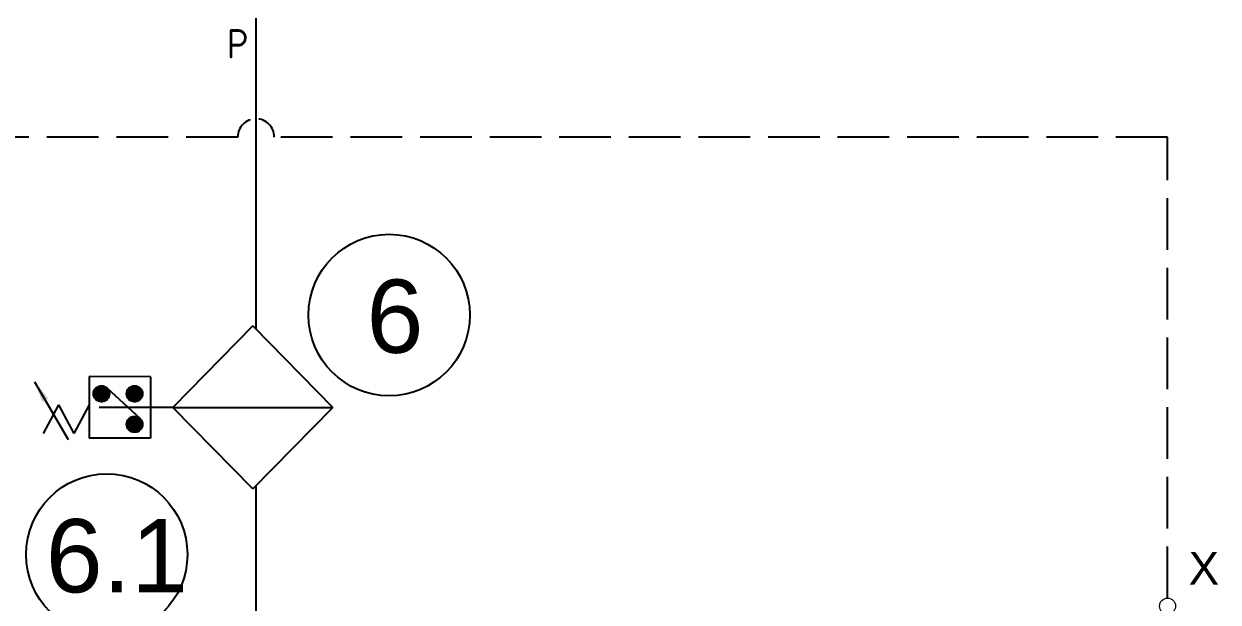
# Model space of a CAD drawing. Header units: inches. Extents: x -45549 to -45252, y 2679 to 2889.
# Drawn here: x -45519.9 to -45489.87, y 2737.42 to 2751.95 of the extents above; entities that cross this region are included whole.
import ezdxf
from ezdxf.enums import TextEntityAlignment as Align

# ---------------------------------------------------------------- set-up
doc = ezdxf.new("R2010")
doc.units = ezdxf.units.IN
doc.header["$MEASUREMENT"] = 0
doc.linetypes.add('KESIKCIZGI', pattern=[4.375, 3.25, -1.125])
doc.layers.add('katman 1', color=7, linetype='Continuous')
doc.styles.add('ISO', font='ISO', dxfattribs={"height": 4})
doc.styles.get("Standard").update_dxf_attribs({"font": 'arial.ttf'})

msp = doc.modelspace()

# ---------------------------------------------------------------- linework, layer by layer
at = {"color": 7, "linetype": 'Continuous'}
msp.add_line((-45514.066, 2752.097), (-45514.066, 2751.728), dxfattribs=at)
at = {"color": 1}
for p, q in [((-45514.066, 2751.728), (-45514.066, 2744.281)), ((-45514.066, 2740.348), (-45514.066, 2731.883))]:
    msp.add_line(p, q, dxfattribs=at)
at = {"color": 1, "linetype": 'KESIKCIZGI', "ltscale": 0.4}
for p, q in [((-45514.526, 2749.107), (-45536.687, 2749.107)), ((-45491.138, 2749.107), (-45513.606, 2749.107)), ((-45491.138, 2737.521), (-45491.138, 2749.107))]:
    msp.add_line(p, q, dxfattribs=at)
at = {"color": 2, "linetype": 'ByBlock'}
for p, q in [((-45514.144, 2744.36), (-45516.155, 2742.314)), ((-45514.144, 2744.36), (-45512.132, 2742.314)), ((-45514.144, 2740.268), (-45516.155, 2742.314)), ((-45514.144, 2740.268), (-45512.132, 2742.314))]:
    msp.add_line(p, q, dxfattribs=at)
at = {"color": 7, "linetype": 'ByBlock'}
for p, q in [((-45518.785, 2741.498), (-45519.626, 2742.945)), ((-45518.265, 2743.086), (-45518.266, 2741.544)), ((-45516.722, 2743.085), (-45518.265, 2743.086)), ((-45516.722, 2743.085), (-45516.723, 2741.543)), ((-45518.153, 2742.655), (-45517.95, 2742.858)), ((-45518.153, 2742.644), (-45517.939, 2742.857)), ((-45518.153, 2742.666), (-45517.961, 2742.857)), ((-45518.152, 2742.678), (-45517.973, 2742.857)), ((-45518.152, 2742.634), (-45517.929, 2742.856)), ((-45518.15, 2742.624), (-45517.92, 2742.855)), ((-45518.15, 2742.69), (-45517.986, 2742.855)), ((-45518.149, 2742.615), (-45517.911, 2742.853)), ((-45518.147, 2742.704), (-45517.999, 2742.852)), ((-45518.147, 2742.606), (-45517.902, 2742.851)), ((-45518.144, 2742.598), (-45517.893, 2742.849)), ((-45518.143, 2742.719), (-45518.015, 2742.848)), ((-45518.142, 2742.59), (-45517.885, 2742.846)), ((-45518.139, 2742.582), (-45517.877, 2742.843)), ((-45518.136, 2742.737), (-45518.032, 2742.841)), ((-45518.135, 2742.574), (-45517.869, 2742.84)), ((-45518.132, 2742.567), (-45517.862, 2742.836)), ((-45518.128, 2742.559), (-45517.855, 2742.833)), ((-45518.125, 2742.76), (-45518.055, 2742.829)), ((-45518.124, 2742.552), (-45517.848, 2742.829)), ((-45518.12, 2742.546), (-45517.841, 2742.824)), ((-45518.115, 2742.539), (-45517.835, 2742.82)), ((-45518.111, 2742.533), (-45517.828, 2742.815)), ((-45518.106, 2742.527), (-45517.822, 2742.81)), ((-45518.101, 2742.521), (-45517.817, 2742.805)), ((-45518.095, 2742.516), (-45517.811, 2742.8)), ((-45518.09, 2742.51), (-45517.805, 2742.794)), ((-45518.084, 2742.505), (-45517.8, 2742.789)), ((-45518.078, 2742.5), (-45517.795, 2742.783)), ((-45518.072, 2742.495), (-45517.791, 2742.776)), ((-45518.065, 2742.491), (-45517.786, 2742.77)), ((-45518.059, 2742.486), (-45517.782, 2742.763)), ((-45518.052, 2742.482), (-45517.778, 2742.757)), ((-45518.045, 2742.478), (-45517.774, 2742.75)), ((-45518.038, 2742.475), (-45517.77, 2742.742)), ((-45518.03, 2742.471), (-45517.767, 2742.735)), ((-45518.022, 2742.468), (-45517.764, 2742.727)), ((-45518.014, 2742.465), (-45517.761, 2742.719)), ((-45518.006, 2742.463), (-45517.758, 2742.71)), ((-45517.997, 2742.461), (-45517.756, 2742.702)), ((-45517.988, 2742.459), (-45517.754, 2742.693)), ((-45517.978, 2742.457), (-45517.753, 2742.683)), ((-45517.969, 2742.456), (-45517.752, 2742.673)), ((-45517.958, 2742.456), (-45517.751, 2742.663)), ((-45517.947, 2742.456), (-45517.751, 2742.652)), ((-45517.936, 2742.456), (-45517.752, 2742.64)), ((-45517.816, 2742.804), (-45516.983, 2742.036)), ((-45517.321, 2742.655), (-45517.118, 2742.858)), ((-45517.321, 2742.666), (-45517.129, 2742.857)), ((-45517.32, 2742.644), (-45517.107, 2742.857)), ((-45517.32, 2742.678), (-45517.141, 2742.857)), ((-45517.32, 2742.634), (-45517.097, 2742.856)), ((-45517.318, 2742.624), (-45517.088, 2742.855)), ((-45517.318, 2742.69), (-45517.153, 2742.855)), ((-45517.316, 2742.615), (-45517.078, 2742.853)), ((-45517.315, 2742.704), (-45517.167, 2742.852)), ((-45517.314, 2742.606), (-45517.069, 2742.851)), ((-45517.312, 2742.598), (-45517.061, 2742.849)), ((-45517.311, 2742.719), (-45517.183, 2742.848)), ((-45517.309, 2742.59), (-45517.053, 2742.846)), ((-45517.306, 2742.582), (-45517.045, 2742.843)), ((-45517.304, 2742.737), (-45517.2, 2742.841)), ((-45517.303, 2742.574), (-45517.037, 2742.84)), ((-45517.299, 2742.567), (-45517.03, 2742.836)), ((-45517.296, 2742.559), (-45517.023, 2742.833)), ((-45517.292, 2742.552), (-45517.016, 2742.829)), ((-45517.292, 2742.76), (-45517.223, 2742.829)), ((-45517.287, 2742.546), (-45517.009, 2742.824)), ((-45517.283, 2742.539), (-45517.002, 2742.82)), ((-45517.278, 2742.533), (-45516.996, 2742.815)), ((-45517.273, 2742.527), (-45516.99, 2742.81)), ((-45517.268, 2742.521), (-45516.984, 2742.805)), ((-45517.263, 2742.516), (-45516.979, 2742.8)), ((-45517.257, 2742.51), (-45516.973, 2742.794)), ((-45517.252, 2742.505), (-45516.968, 2742.789)), ((-45517.246, 2742.5), (-45516.963, 2742.783)), ((-45517.24, 2742.495), (-45516.958, 2742.776)), ((-45517.233, 2742.491), (-45516.954, 2742.77)), ((-45517.227, 2742.486), (-45516.949, 2742.763)), ((-45517.22, 2742.482), (-45516.945, 2742.757)), ((-45517.213, 2742.478), (-45516.941, 2742.75)), ((-45517.205, 2742.475), (-45516.938, 2742.742)), ((-45517.198, 2742.471), (-45516.934, 2742.735)), ((-45517.19, 2742.468), (-45516.931, 2742.727)), ((-45517.182, 2742.465), (-45516.929, 2742.719)), ((-45517.173, 2742.463), (-45516.926, 2742.71)), ((-45517.165, 2742.461), (-45516.924, 2742.702)), ((-45517.156, 2742.459), (-45516.922, 2742.693)), ((-45517.146, 2742.457), (-45516.92, 2742.683)), ((-45517.136, 2742.456), (-45516.919, 2742.673)), ((-45517.126, 2742.456), (-45516.919, 2742.663)), ((-45517.115, 2742.456), (-45516.919, 2742.652)), ((-45517.104, 2742.456), (-45516.919, 2742.64)), ((-45519.03, 2742.381), (-45519.416, 2741.657)), ((-45519.03, 2742.381), (-45518.645, 2741.657)), ((-45518.259, 2742.381), (-45518.645, 2741.657)), ((-45517.923, 2742.458), (-45517.753, 2742.628)), ((-45517.91, 2742.46), (-45517.755, 2742.615)), ((-45517.896, 2742.464), (-45517.759, 2742.6)), ((-45517.879, 2742.469), (-45517.765, 2742.584)), ((-45517.859, 2742.478), (-45517.774, 2742.564)), ((-45517.828, 2742.498), (-45517.793, 2742.533)), ((-45517.091, 2742.458), (-45516.921, 2742.628)), ((-45517.078, 2742.46), (-45516.923, 2742.615)), ((-45517.063, 2742.464), (-45516.927, 2742.6)), ((-45517.047, 2742.469), (-45516.932, 2742.584)), ((-45517.027, 2742.478), (-45516.941, 2742.564)), ((-45516.996, 2742.498), (-45516.961, 2742.533)), ((-45516.155, 2742.314), (-45518.012, 2742.314)), ((-45517.321, 2741.886), (-45517.118, 2742.089)), ((-45517.321, 2741.897), (-45517.129, 2742.089)), ((-45517.32, 2741.876), (-45517.107, 2742.089)), ((-45517.32, 2741.866), (-45517.097, 2742.088)), ((-45517.32, 2741.909), (-45517.141, 2742.088)), ((-45517.318, 2741.856), (-45517.088, 2742.087)), ((-45517.318, 2741.922), (-45517.153, 2742.086)), ((-45517.316, 2741.847), (-45517.078, 2742.085)), ((-45517.315, 2741.936), (-45517.167, 2742.084)), ((-45517.314, 2741.838), (-45517.069, 2742.083)), ((-45517.312, 2741.829), (-45517.061, 2742.08)), ((-45517.311, 2741.951), (-45517.183, 2742.079)), ((-45517.309, 2741.821), (-45517.053, 2742.078)), ((-45517.306, 2741.813), (-45517.045, 2742.075)), ((-45517.304, 2741.969), (-45517.2, 2742.072)), ((-45517.303, 2741.806), (-45517.037, 2742.072)), ((-45517.299, 2741.798), (-45517.03, 2742.068)), ((-45517.296, 2741.791), (-45517.023, 2742.064)), ((-45517.292, 2741.991), (-45517.223, 2742.061)), ((-45517.292, 2741.784), (-45517.016, 2742.06)), ((-45517.287, 2741.777), (-45517.009, 2742.056)), ((-45517.283, 2741.771), (-45517.002, 2742.051)), ((-45517.278, 2741.765), (-45516.996, 2742.047)), ((-45517.273, 2741.759), (-45516.99, 2742.042)), ((-45517.268, 2741.753), (-45516.984, 2742.037)), ((-45516.155, 2742.314), (-45512.132, 2742.314)), ((-45517.263, 2741.747), (-45516.979, 2742.031)), ((-45517.257, 2741.742), (-45516.973, 2742.026)), ((-45517.252, 2741.737), (-45516.968, 2742.02)), ((-45517.246, 2741.732), (-45516.963, 2742.014)), ((-45517.24, 2741.727), (-45516.958, 2742.008)), ((-45517.233, 2741.722), (-45516.954, 2742.002)), ((-45517.227, 2741.718), (-45516.949, 2741.995)), ((-45517.22, 2741.714), (-45516.945, 2741.988)), ((-45517.213, 2741.71), (-45516.941, 2741.981)), ((-45517.205, 2741.706), (-45516.938, 2741.974)), ((-45517.198, 2741.703), (-45516.934, 2741.966)), ((-45517.19, 2741.7), (-45516.931, 2741.958)), ((-45517.182, 2741.697), (-45516.929, 2741.95)), ((-45517.173, 2741.694), (-45516.926, 2741.942)), ((-45517.165, 2741.692), (-45516.924, 2741.933)), ((-45517.156, 2741.69), (-45516.922, 2741.924)), ((-45517.146, 2741.689), (-45516.92, 2741.915)), ((-45517.136, 2741.688), (-45516.919, 2741.905)), ((-45517.126, 2741.687), (-45516.919, 2741.894)), ((-45517.115, 2741.687), (-45516.919, 2741.884)), ((-45517.104, 2741.688), (-45516.919, 2741.872)), ((-45517.091, 2741.689), (-45516.921, 2741.86)), ((-45517.078, 2741.692), (-45516.923, 2741.846)), ((-45517.063, 2741.695), (-45516.927, 2741.832)), ((-45517.047, 2741.701), (-45516.932, 2741.815)), ((-45517.027, 2741.71), (-45516.941, 2741.795)), ((-45516.996, 2741.73), (-45516.961, 2741.765)), ((-45516.723, 2741.543), (-45518.266, 2741.544))]:
    msp.add_line(p, q, dxfattribs=at)
at = {"color": 7, "linetype": 'Continuous'}
for centre in [(-45510.718, 2744.635), (-45517.82, 2738.616)]:
    msp.add_circle(centre, 2.029, dxfattribs=at)
at = {"color": 7, "linetype": 'ByBlock'}
for centre in [(-45517.952, 2742.657), (-45517.12, 2742.657), (-45517.12, 2741.888)]:
    msp.add_circle(centre, 0.201, dxfattribs=at)
at = {"color": 1, "linetype": 'KESIKCIZGI', "ltscale": 0.2}
msp.add_arc((-45514.066, 2749.107), 0.46, 0, 180, dxfattribs=at)
at = {"color": 7, "linetype": 'ByBlock'}
msp.add_solid([(-45519.441, 2742.45), (-45519.29, 2742.537), (-45519.626, 2742.946)], dxfattribs=at)
at = {"layer": 'katman 1', "color": 7, "lineweight": 9}
msp.add_open_spline([(-45490.937, 2737.32), (-45490.937, 2737.431), (-45491.027, 2737.521), (-45491.138, 2737.521), (-45491.249, 2737.521), (-45491.339, 2737.431), (-45491.339, 2737.32), (-45491.339, 2737.209), (-45491.249, 2737.119), (-45491.138, 2737.119), (-45491.027, 2737.119), (-45490.937, 2737.209), (-45490.937, 2737.32)], degree=3, knots=[0, 0, 0, 0, 1, 1, 1, 2, 2, 2, 3, 3, 3, 4, 4, 4, 4], dxfattribs=at)

# ---------------------------------------------------------------- texts
at = {"color": 7, "linetype": 'Continuous', "style": 'ISO'}
msp.add_text('P', height=0.737, dxfattribs=at).set_placement((-45514.526, 2751.452), align=Align.MIDDLE)
at = {"color": 7, "linetype": 'Continuous'}
for s, height, p in [('6', 1.842, (-45511.286, 2743.685)), ('6.1', 1.8416, (-45519.354, 2737.665))]:
    msp.add_text(s, height=height, dxfattribs=at).set_placement(p)
at = {"layer": 'katman 1', "color": 7}
msp.add_text('X', height=0.822, dxfattribs=at).set_placement((-45490.609, 2737.861))

doc.saveas('drawing.dxf')
